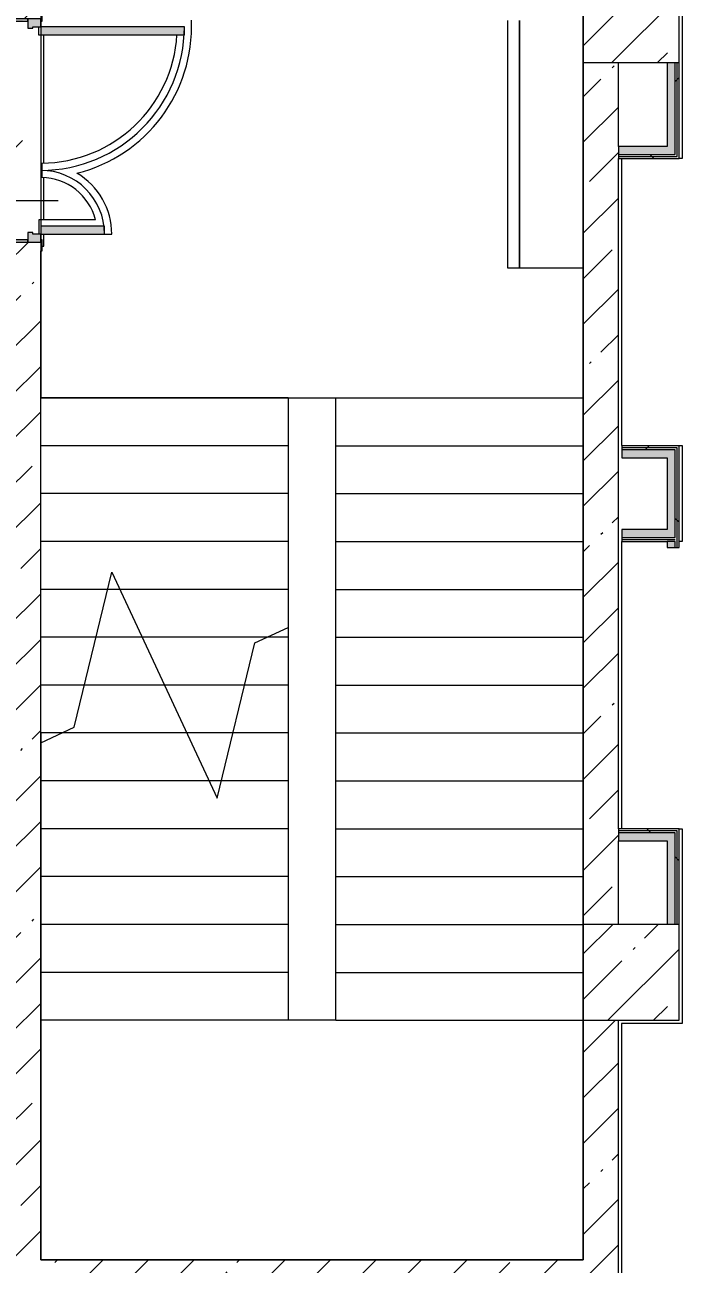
# Model space of a CAD drawing. Header units: millimetres. Extents: x -4005 to 195566, y -8553 to 29000.
# Drawn here: x 99353 to 103473, y 15172 to 22937 of the extents above; entities that cross this region are included whole.
import ezdxf

# ---------------------------------------------------------------- set-up
doc = ezdxf.new("R2010")
doc.units = ezdxf.units.MM
for name, color, linetype, lineweight in [('A-ANNO-DIMS', 7, 'Continuous', 9), ('A-ANNO-DIMS-500', 7, 'Continuous', 9), ('A-WALL', 7, 'Continuous', 9), ('A-WALL-2', 7, 'Continuous', 5), ('I-WALL-6', 7, 'Continuous', 5), ('S-COLS-3', 7, 'Continuous', 5), ('S-STRS-4', 7, 'Continuous', 5), ('S-STRS-MBND-3', 7, 'Continuous', 5)]:
    doc.layers.add(name, color=color, linetype=linetype, lineweight=lineweight)
for name, color, linetype, lineweight, true_color in [('A-DOOR-2', 7, 'Continuous', 5, 0xaaaaaa), ('A-DOOR-3', 7, 'Continuous', 5, 0xe2e2e2), ('A-DOOR-FRAM-2', 7, 'Continuous', 5, 0xe2e2e2), ('A-DOOR-FRAM-3', 7, 'Continuous', 5, 0xaaaaaa), ('A-FLOR-2', 7, 'Continuous', 5, 0xaaaaaa), ('I-WALL-4', 7, 'Continuous', 5, 0xe7e7e7)]:
    doc.layers.add(name, color=color, linetype=linetype, lineweight=lineweight, true_color=true_color)
doc.styles.add('ISOCPEUR_4', font='isocpeur.ttf', dxfattribs={"width": 0.9, "height": 1000})
doc.dimstyles.new('ISO-2_0_0_9К_Средний_округл2_2', dxfattribs={"dimscale": 304.8, "dimtxt": 995.981176, "dimasz": 2.46063, "dimexe": 1.968504, "dimexo": 0, "dimgap": 0, "dimtad": 1, "dimdec": 0, "dimrnd": 10, "dimzin": 0, "dimdsep": 46, "dimtxsty": 'ISOCPEUR_4', "dimblk1": 'OBLIQUE', "dimblk2": 'OBLIQUE', "dimsah": 1, "dimcen": 0.09, "dimdle": 1.968504, "dimazin": 0, "dimtfac": 1, "dimtdec": 4, "dimtix": 1, "dimtmove": 0, "dimatfit": 3, "dimfxl": 1, "dimtvp": 1, "dimtolj": 1, "dimtzin": 0, "dimarcsym": 2})
pattern_1 = [(45, (60693.44, 0), (-285.123, 285.123), []), (45, (60978.57, 0), (-285.123, 285.123), [504.031, -100.806, 16.764, -84.042])]
pattern_2 = [(45, (60693.44, 0), (-530.33, 530.33), []), (135, (60693.44, 0), (-530.33, -530.33), [])]

# ---------------------------------------------------------------- blocks, each defined once
blk = doc.blocks.new('BSC_Колонна _Прямоугольная - 600х600-V142-1_4_1_птичка')
at = {"layer": 'S-COLS-3'}
h = blk.add_hatch(dxfattribs=at)
h.set_pattern_fill('FP_195', color=256, style=0, pattern_type=2)
h.set_pattern_definition([(45, (-42460, -17000), (-285.123, 285.123), []), (45, (-42174.88, -17000), (-285.123, 285.123), [504.031, -100.806, 16.764, -84.042])])
h.paths.add_polyline_path([(-300, -300), (300, -300), (300, 300), (-300, 300), (-300, 265.7)])
for p, q in [((300, 300), (-300, 300)), ((-300, 300), (-300, -300)), ((300, -300), (300, 300)), ((-300, -300), (300, -300))]:
    blk.add_line(p, q, dxfattribs=at)
blk = doc.blocks.new('BSC_Колонна _Прямоугольная - 600х600-V143-1_4_1_птичка')
at = {"layer": 'S-COLS-3'}
h = blk.add_hatch(dxfattribs=at)
h.set_pattern_fill('FP_196', color=256, style=0, pattern_type=2)
h.set_pattern_definition([(45, (-42460, -23000), (-285.123, 285.123), []), (45, (-42174.88, -23000), (-285.123, 285.123), [504.031, -100.806, 16.764, -84.042])])
h.paths.add_polyline_path([(-300, -300), (300, -300), (300, 300), (-300, 300), (-300, -25)])
for p, q in [((300, 300), (-300, 300)), ((-300, 300), (-300, -300)), ((300, -300), (300, 300)), ((-300, -300), (300, -300))]:
    blk.add_line(p, q, dxfattribs=at)
blk = doc.blocks.new('110_Дверь_СКБ_2Ст - Д-1 Лестничная клетка EIS60-V182-1_4_1_птичка')
at = {"layer": 'A-DOOR-3'}
for points in [[(-587.5, 267.5), (-587.5, 1010), (-637.5, 1010), (-637.5, 110), (-587.5, 110)], [(662.5, 267.5), (662.5, 510), (612.5, 510), (612.5, 110), (662.5, 110)], [(712.5, -110), (712.5, 30), (697.5, 30), (697.5, -110)]]:
    blk.add_hatch(color=256, dxfattribs=at).paths.add_polyline_path(points)
h = blk.add_hatch(color=256, dxfattribs=at)
h.paths.add_polyline_path([(712.5, 98.9), (712.5, 110), (662.5, 110), (662.5, 60), (652.5, 60), (652.5, 30), (712.5, 30)])
h.paths.add_polyline_path([(-627.5, 50), (-627.5, 60), (-637.5, 60), (-637.5, 110), (-687.5, 110), (-687.5, 30), (-627.5, 30)])
at = {"layer": 'A-DOOR-FRAM-2'}
for points in [[(-672.5, 118), (-742.5, 118), (-742.5, 110), (-672.5, 110)], [(767.5, 118), (697.5, 118), (697.5, 110), (767.5, 110)], [(-672.5, -110), (-677.5, 30), (-687.5, 30), (-687.5, -110), (-677.5, -110)], [(-672.5, -110), (-742.5, -110), (-742.5, -118), (-672.5, -118)], [(767.5, -110), (697.5, -110), (697.5, -118), (767.5, -118)]]:
    blk.add_hatch(color=256, dxfattribs=at).paths.add_polyline_path(points)
at = {"layer": 'A-DOOR-2'}
for p, q in [((-637.5, 1010), (-637.5, 110)), ((-587.5, 1010), (-637.5, 1010)), ((-587.5, 110), (-587.5, 1010)), ((662.5, 510), (612.5, 510)), ((612.5, 510), (612.5, 110)), ((662.5, 110), (662.5, 510)), ((-637.5, 110), (-587.5, 110)), ((612.5, 110), (662.5, 110))]:
    blk.add_line(p, q, dxfattribs=at)
for centre, radius, start, end in [((-637.5, 110), 900, 0, 90), ((662.5, 110), 400, 90, 180)]:
    blk.add_arc(centre, radius, start, end, dxfattribs=at)
at = {"layer": 'A-DOOR-FRAM-3'}
for p, q in [((-672.5, 118), (-742.5, 118)), ((-742.5, 118), (-742.5, 110)), ((-742.5, 110), (-672.5, 110)), ((-637.5, 110), (-687.5, 110)), ((-687.5, 110), (-687.5, 30)), ((-672.5, 110), (-672.5, 118)), ((-637.5, 60), (-637.5, 110)), ((662.5, 110), (662.5, 60)), ((712.5, 110), (662.5, 110)), ((767.5, 118), (697.5, 118)), ((697.5, 118), (697.5, 110)), ((697.5, 110), (767.5, 110)), ((712.5, 30), (712.5, 110)), ((767.5, 110), (767.5, 118)), ((-687.5, 30), (-627.5, 30)), ((-672.5, 30), (-687.5, 30)), ((-687.5, 30), (-687.5, -110)), ((-672.5, -110), (-672.5, 30)), ((-627.5, 60), (-637.5, 60)), ((-627.5, 30), (-627.5, 60)), ((662.5, 60), (652.5, 60)), ((652.5, 60), (652.5, 30)), ((652.5, 30), (712.5, 30)), ((712.5, 30), (697.5, 30)), ((697.5, 30), (697.5, -110)), ((712.5, -110), (712.5, 30)), ((-672.5, -110), (-742.5, -110)), ((-742.5, -110), (-742.5, -118)), ((-742.5, -118), (-672.5, -118)), ((-687.5, -110), (-672.5, -110)), ((-672.5, -118), (-672.5, -110)), ((697.5, -110), (712.5, -110)), ((767.5, -110), (697.5, -110)), ((697.5, -110), (697.5, -118)), ((697.5, -118), (767.5, -118)), ((767.5, -118), (767.5, -110))]:
    blk.add_line(p, q, dxfattribs=at)
blk = doc.blocks.new('Зашивка приборов отопления6 - Зашивка приборов отопления-33276534-1_4_1_птичка')
at = {"layer": 'A-WALL-2'}
for p, q in [((75235, 535), (73684.6, 535)), ((73684.6, 535), (73684.6, 460)), ((73684.6, 460), (73684.6, 60)), ((73684.6, 460), (75235, 460)), ((75235, 460), (73685, 460)), ((73685, 460), (73685, 60))]:
    blk.add_line(p, q, dxfattribs=at)
blk = doc.blocks.new('DIMBLOCK95-1_4_1_птичка')
at = {"layer": 'A-ANNO-DIMS-500'}
for p, q in [((94903.4, 22366.8), (94903.4, 21236.4)), ((94903.4, 21836.4), (94903.4, 22366.8)), ((98963.4, 22366.8), (98963.4, 21236.4)), ((98963.4, 21836.4), (98963.4, 22366.8)), ((94303.4, 21836.4), (99563.4, 21836.4))]:
    blk.add_line(p, q, dxfattribs=at)
at = {"layer": 'A-ANNO-DIMS-500', "lineweight": 20}
for p, q in [((94903.4, 21836.4), (95278.4, 22211.4)), ((98963.4, 21836.4), (99338.4, 22211.4)), ((94903.4, 21836.4), (94528.4, 21461.4)), ((98963.4, 21836.4), (98588.4, 21461.4))]:
    blk.add_line(p, q, dxfattribs=at)
at = {"layer": 'A-ANNO-DIMS-500', "color": 0, "insert": (95621.4, 23142.9), "char_height": 1000, "width": 3148.833, "attachment_point": 1, "line_spacing_factor": 1.149209, "style": 'ISOCPEUR_4'}
blk.add_mtext('4060', dxfattribs=at)
blk = doc.blocks.new('_Oblique')
at = {"color": 0, "linetype": 'ByBlock', "lineweight": -2}
blk.add_line((-0.5, -0.5), (0.5, 0.5), dxfattribs=at)

msp = doc.modelspace()

# ---------------------------------------------------------------- hatches: boundary and pattern name
at = {"layer": 'I-WALL-4'}
for points in [[(103428.4, 22125), (103428.4, 22700), (103378.4, 22700), (103378.4, 22125)], [(103093.4, 22125), (103378.4, 22125), (103378.4, 22175), (103073.4, 22175), (103073.4, 22125)], [(103094.4, 20225), (103378.4, 20225), (103378.4, 20275), (103094.4, 20275)], [(103378.4, 19725), (103378.4, 19775), (103094.4, 19775), (103094.4, 19725)], [(103073.4, 17825), (103378.4, 17825), (103378.4, 17875), (103073.4, 17875)], [(103428.4, 17300), (103428.4, 17875), (103378.4, 17875), (103378.4, 17300)]]:
    msp.add_hatch(color=256, dxfattribs=at).paths.add_polyline_path(points)
h = msp.add_hatch(color=256, dxfattribs=at)
h.paths.add_polyline_path([(103378.4, 19662.5), (103428.4, 19662.5), (103428.4, 19700), (103378.4, 19700)])
h.paths.add_polyline_path([(103428.4, 19725), (103428.4, 20275), (103378.4, 20275), (103378.4, 19725), (103419.1, 19725)])
at = {"layer": 'I-WALL-6'}
h = msp.add_hatch(dxfattribs=at)
h.set_pattern_fill('FP_153', color=256, style=0, pattern_type=2)
h.set_pattern_definition(pattern_1)
h.paths.add_polyline_path([(99233.4, 10450), (99453.4, 10450), (99451.4, 12125), (99233.4, 12125), (99233.4, 10680)])
h.paths.add_polyline_path([(99453.4, 13525), (99453.4, 21575.3), (99233.4, 21575.3), (99233.4, 13525)])
h.paths.add_polyline_path([(99453.4, 22975.3), (99453.4, 23420.3), (99233.4, 23420.3), (99233.4, 22975.3), (99403.4, 22975.3)])
h = msp.add_hatch(dxfattribs=at)
h.set_pattern_fill('FP_153', color=256, style=0, pattern_type=2)
h.set_pattern_definition(pattern_1)
h.paths.add_polyline_path([(102853.4, 17300), (103073.4, 17300), (103073.4, 22700), (102853.4, 22700), (102853.4, 17900)])
h = msp.add_hatch(dxfattribs=at)
h.set_pattern_fill('FP_250', color=256, style=0, pattern_type=2)
h.set_pattern_definition(pattern_2)
h.paths.add_polyline_path([(103440.9, 22112.5), (103440.9, 22700), (103428.4, 22700), (103428.4, 22112.5)])
h = msp.add_hatch(dxfattribs=at)
h.set_pattern_fill('FP_250', color=256, style=0, pattern_type=2)
h.set_pattern_definition(pattern_2)
h.paths.add_polyline_path([(103453.4, 22100), (103453.4, 22700), (103440.9, 22700), (103440.9, 22100)])
h = msp.add_hatch(dxfattribs=at)
h.set_pattern_fill('FP_250', color=256, style=0, pattern_type=2)
h.set_pattern_definition(pattern_2)
h.paths.add_polyline_path([(103428.2, 22112.5), (103428.4, 22112.5), (103428.4, 22125), (103073.4, 22125), (103073.4, 22112.5), (103378.4, 22112.5)])
h = msp.add_hatch(dxfattribs=at)
h.set_pattern_fill('FP_250', color=256, style=0, pattern_type=2)
h.set_pattern_definition(pattern_2)
h.paths.add_polyline_path([(103093.4, 22100), (103440.9, 22100), (103440.9, 22112.5), (103073.4, 22112.5), (103073.4, 22100)])
h = msp.add_hatch(dxfattribs=at)
h.set_pattern_fill('FP_250', color=256, style=0, pattern_type=2)
h.set_pattern_definition(pattern_2)
h.paths.add_polyline_path([(103440.9, 20287.5), (103440.7, 20300), (103094.4, 20300), (103094.4, 20287.5), (103428.4, 20287.5)])
h = msp.add_hatch(dxfattribs=at)
h.set_pattern_fill('FP_250', color=256, style=0, pattern_type=2)
h.set_pattern_definition(pattern_2)
h.paths.add_polyline_path([(103428.4, 20275), (103428.4, 20287.5), (103094.4, 20287.5), (103094.4, 20275), (103417.3, 20275)])
h = msp.add_hatch(dxfattribs=at)
h.set_pattern_fill('FP_250', color=256, style=0, pattern_type=2)
h.set_pattern_definition(pattern_2)
h.paths.add_polyline_path([(103440.9, 19662.5), (103440.9, 20287.5), (103428.4, 20287.5), (103428.4, 19662.5)])
h = msp.add_hatch(dxfattribs=at)
h.set_pattern_fill('FP_250', color=256, style=0, pattern_type=2)
h.set_pattern_definition(pattern_2)
h.paths.add_polyline_path([(103453.4, 19662.5), (103453.4, 20300), (103440.9, 20300), (103440.9, 19662.5)])
h = msp.add_hatch(dxfattribs=at)
h.set_pattern_fill('FP_250', color=256, style=0, pattern_type=2)
h.set_pattern_definition(pattern_2)
h.paths.add_polyline_path([(103073.4, 17887.5), (103440.9, 17887.5), (103440.7, 17900), (103073.4, 17900)])
h = msp.add_hatch(dxfattribs=at)
h.set_pattern_fill('FP_250', color=256, style=0, pattern_type=2)
h.set_pattern_definition(pattern_2)
h.paths.add_polyline_path([(103073.4, 17875), (103428.4, 17875), (103428.2, 17887.5), (103073.4, 17887.5)])
h = msp.add_hatch(dxfattribs=at)
h.set_pattern_fill('FP_250', color=256, style=0, pattern_type=2)
h.set_pattern_definition(pattern_2)
h.paths.add_polyline_path([(103428.4, 17300), (103440.9, 17300), (103440.9, 17887.5), (103428.4, 17887.5), (103428.4, 17825)])
h = msp.add_hatch(dxfattribs=at)
h.set_pattern_fill('FP_250', color=256, style=0, pattern_type=2)
h.set_pattern_definition(pattern_2)
h.paths.add_polyline_path([(103440.9, 17300), (103453.4, 17300), (103453.4, 17900), (103440.9, 17900), (103440.9, 17825)])
h = msp.add_hatch(dxfattribs=at)
h.set_pattern_fill('FP_153', color=256, style=0, pattern_type=2)
h.set_pattern_definition(pattern_1)
h.paths.add_polyline_path([(103073.4, 15200), (103073.4, 16700), (102853.4, 16700), (102853.4, 15200)])
h = msp.add_hatch(dxfattribs=at)
h.set_pattern_fill('FP_153', color=256, style=0, pattern_type=2)
h.set_pattern_definition(pattern_1)
h.paths.add_polyline_path([(99453.4, 14980), (103073.4, 14980), (103073.4, 15200), (99453.4, 15200)])

# ---------------------------------------------------------------- linework, layer by layer
at = {"layer": 'A-FLOR-2'}
for p, q in [((103473.4, 23320), (103473.4, 22100)), ((99439.3, 22925.3), (99439.3, 22875.3)), ((99439.3, 22875.3), (99453.4, 22875.3)), ((99453.4, 22875.3), (99453.4, 21715.3)), ((99473.4, 22071.2), (99473.4, 22875.3)), ((99459.3, 22070.3), (99459.3, 21980.2)), ((103093.4, 22100), (103093.4, 20300.5)), ((103473.4, 22100), (103453.4, 22100)), ((99473.4, 21715.3), (99473.4, 21978.7)), ((99796.8, 21715.3), (99442.3, 21715.3)), ((99442.3, 21715.3), (99442.3, 21625.3)), ((99473.4, 21550.3), (99473.4, 21625.3)), ((99853.4, 21625.3), (99898.4, 21625.3)), ((99461.4, 21550.3), (99473.4, 21550.3)), ((103093.4, 20300.5), (103473.4, 20300.5)), ((103473.4, 20300.5), (103473.4, 19700.5)), ((103093.4, 19700.5), (103093.4, 17900)), ((103473.4, 19700.5), (103452.7, 19700.5)), ((103453.4, 17900), (103473.4, 17900)), ((103473.4, 17900), (103473.4, 16680)), ((103473.4, 16680), (103093.4, 16680)), ((103093.4, 16680), (103093.4, 15102.5))]:
    msp.add_line(p, q, dxfattribs=at)
for centre, radius, start, end in [((99453.4, 22925.3), 945, 283.90489, 2.42594), ((99453.4, 22925.3), 855, 270.39464, 356.64746), ((99453.4, 21625.3), 355, 14.68597, 89.0495), ((99453.4, 21625.3), 445, 0, 59.31464)]:
    msp.add_arc(centre, radius, start, end, dxfattribs=at)
at = {"layer": 'A-WALL'}
for p, q in [((103428.4, 22125), (103428.4, 22700)), ((103440.9, 22112.5), (103440.9, 22700)), ((103073.4, 22175), (103073.4, 22100)), ((103073.4, 22125), (103428.4, 22125)), ((103073.4, 22112.5), (103440.9, 22112.5)), ((103440.9, 20287.5), (103094.4, 20287.5)), ((103428.4, 20275), (103094.4, 20275)), ((103428.4, 19725), (103428.4, 20275)), ((103440.9, 19662.5), (103440.9, 20287.5)), ((103094.4, 19725), (103428.4, 19725)), ((103094.4, 19712.5), (103428.4, 19712.5)), ((103428.4, 19700), (103378.4, 19700)), ((103428.4, 19662.5), (103428.4, 19700)), ((103073.4, 17900), (103073.4, 17825)), ((103440.9, 17887.5), (103073.4, 17887.5)), ((103428.4, 17875), (103073.4, 17875)), ((103428.4, 17300), (103428.4, 17875)), ((103440.9, 17300), (103440.9, 17887.5))]:
    msp.add_line(p, q, dxfattribs=at)
at = {"layer": 'I-WALL-6'}
for p, q in [((102853.4, 22700), (102853.4, 17300)), ((103073.4, 22175), (103073.4, 22700)), ((103378.4, 22700), (103378.4, 22175)), ((103453.4, 22100), (103453.4, 22700)), ((103378.4, 22175), (103073.4, 22175)), ((103073.4, 17900), (103073.4, 22100)), ((103073.4, 22100), (103453.4, 22100)), ((99453.4, 15200), (99453.4, 21520.3)), ((103453.4, 20300), (103094.4, 20300)), ((103094.4, 20300), (103094.4, 20225)), ((103453.4, 19662.5), (103453.4, 20300)), ((103094.4, 20225), (103378.4, 20225)), ((103378.4, 20225), (103378.4, 19775)), ((103378.4, 19775), (103094.4, 19775)), ((103094.4, 19775), (103094.4, 19700)), ((103094.4, 19700), (103378.4, 19700)), ((103378.4, 19700), (103378.4, 19662.5)), ((103378.4, 19662.5), (103453.4, 19662.5)), ((103453.4, 17900), (103073.4, 17900)), ((103453.4, 17300), (103453.4, 17900)), ((103073.4, 17300), (103073.4, 17825)), ((103073.4, 17825), (103378.4, 17825)), ((103378.4, 17825), (103378.4, 17300)), ((102853.4, 16700), (102853.4, 15200)), ((103073.4, 12300), (103073.4, 16700)), ((102853.4, 15200), (99453.4, 15200))]:
    msp.add_line(p, q, dxfattribs=at)
at = {"layer": 'S-STRS-4'}
for p, q in [((101003.4, 20600), (99453.4, 20600)), ((101003.4, 20600), (99453.4, 20600)), ((101003.4, 20600), (101003.4, 20300)), ((101003.4, 20300), (99453.4, 20300)), ((101003.4, 20300), (99453.4, 20300)), ((101003.4, 20300), (101003.4, 20000)), ((101003.4, 20000), (99453.4, 20000)), ((101003.4, 20000), (99453.4, 20000)), ((101003.4, 20000), (101003.4, 19700)), ((101003.4, 19700), (99453.4, 19700)), ((101003.4, 19700), (99453.4, 19700)), ((101003.4, 19700), (101003.4, 19400)), ((99872, 19400), (99453.4, 19400)), ((99872, 19400), (99453.4, 19400)), ((101003.4, 19400), (99948.7, 19400)), ((101003.4, 19400), (99948.7, 19400)), ((101003.4, 19400), (101003.4, 19161.4)), ((99799.1, 19100), (99453.4, 19100)), ((99799.1, 19100), (99453.4, 19100)), ((100871.8, 19100), (100088.6, 19100)), ((100871.8, 19100), (100088.6, 19100)), ((99726.2, 18800), (99453.4, 18800)), ((99726.2, 18800), (99453.4, 18800)), ((100730.7, 18800), (100228.4, 18800)), ((100730.7, 18800), (100228.4, 18800)), ((99453.4, 18500), (99453.4, 18438.6)), ((99585.1, 18500), (99453.4, 18500)), ((99585.1, 18500), (99453.4, 18500)), ((100657.8, 18500), (100368.3, 18500)), ((100657.8, 18500), (100368.3, 18500)), ((100584.9, 18200), (100508.2, 18200)), ((100584.9, 18200), (100508.2, 18200))]:
    msp.add_line(p, q, dxfattribs=at)
at = {"layer": 'S-STRS-MBND-3'}
for p, q in [((99453.4, 23400), (99453.4, 20600)), ((102853.4, 20600), (102853.4, 23400)), ((99453.4, 20600), (101303.4, 20600)), ((101303.4, 20600), (102853.4, 20600)), ((101303.4, 16700), (101303.4, 20600)), ((101303.4, 20600), (102853.4, 20600)), ((102853.4, 16700), (102853.4, 20600)), ((101303.4, 20300), (102853.4, 20300)), ((101303.4, 20300), (102853.4, 20300)), ((101303.4, 20000), (102853.4, 20000)), ((101303.4, 20000), (102853.4, 20000)), ((101303.4, 19700), (102853.4, 19700)), ((101303.4, 19700), (102853.4, 19700)), ((99662, 18535.9), (99898.3, 19508.1)), ((99898.3, 19508.1), (100558.6, 18091.9)), ((99948.7, 19400), (99872, 19400)), ((99948.7, 19400), (99872, 19400)), ((101303.4, 19400), (102853.4, 19400)), ((101303.4, 19400), (102853.4, 19400)), ((100794.9, 19064.1), (101003.4, 19161.4)), ((101003.4, 19161.4), (101003.4, 16700)), ((100088.6, 19100), (99799.1, 19100)), ((100088.6, 19100), (99799.1, 19100)), ((100558.6, 18091.9), (100794.9, 19064.1)), ((101003.4, 19100), (100871.8, 19100)), ((101003.4, 19100), (100871.8, 19100)), ((101303.4, 19100), (102853.4, 19100)), ((101303.4, 19100), (102853.4, 19100)), ((100228.4, 18800), (99726.2, 18800)), ((100228.4, 18800), (99726.2, 18800)), ((101003.4, 18800), (100730.7, 18800)), ((101003.4, 18800), (100730.7, 18800)), ((101303.4, 18800), (102853.4, 18800)), ((101303.4, 18800), (102853.4, 18800)), ((99453.4, 18438.6), (99662, 18535.9)), ((100368.3, 18500), (99585.1, 18500)), ((100368.3, 18500), (99585.1, 18500)), ((101003.4, 18500), (100657.8, 18500)), ((101003.4, 18500), (100657.8, 18500)), ((101303.4, 18500), (102853.4, 18500)), ((101303.4, 18500), (102853.4, 18500)), ((99453.4, 18438.6), (99453.4, 16700)), ((100508.2, 18200), (99453.4, 18200)), ((100508.2, 18200), (99453.4, 18200)), ((101003.4, 18200), (100584.9, 18200)), ((101003.4, 18200), (100584.9, 18200)), ((101303.4, 18200), (102853.4, 18200)), ((101303.4, 18200), (102853.4, 18200)), ((101003.4, 17900), (99453.4, 17900)), ((101003.4, 17900), (99453.4, 17900)), ((101303.4, 17900), (102853.4, 17900)), ((101303.4, 17900), (102853.4, 17900)), ((101003.4, 17600), (99453.4, 17600)), ((101003.4, 17600), (99453.4, 17600)), ((101303.4, 17600), (102853.4, 17600)), ((101303.4, 17600), (102853.4, 17600)), ((101003.4, 17300), (99453.4, 17300)), ((101003.4, 17300), (99453.4, 17300)), ((101303.4, 17300), (102853.4, 17300)), ((101303.4, 17300), (102853.4, 17300)), ((101003.4, 17000), (99453.4, 17000)), ((101003.4, 17000), (99453.4, 17000)), ((101303.4, 17000), (102853.4, 17000)), ((101303.4, 17000), (102853.4, 17000)), ((99453.4, 16700), (99453.4, 15200)), ((101003.4, 16700), (99453.4, 16700)), ((101003.4, 16700), (99453.4, 16700)), ((101303.4, 16700), (101003.4, 16700)), ((101303.4, 16700), (102853.4, 16700)), ((101303.4, 16700), (102853.4, 16700)), ((102853.4, 15200), (102853.4, 16700)), ((99453.4, 15200), (102853.4, 15200))]:
    msp.add_line(p, q, dxfattribs=at)

# ---------------------------------------------------------------- block references
at = {"layer": 'A-DOOR-2', "rotation": 269.9999999999999}
msp.add_blockref('110_Дверь_СКБ_2Ст - Д-1 Лестничная клетка EIS60-V182-1_4_1_птичка', (99343.4, 22287.8), dxfattribs=at)
at = {"layer": 'A-WALL-2', "rotation": 89.9999999999998}
msp.add_blockref('Зашивка приборов отопления6 - Зашивка приборов отопления-33276534-1_4_1_птичка', (102913.4, -52270), dxfattribs=at)
at = {"layer": 'S-COLS-3'}
for name, p in [('BSC_Колонна _Прямоугольная - 600х600-V143-1_4_1_птичка', (103153.4, 23000)), ('BSC_Колонна _Прямоугольная - 600х600-V142-1_4_1_птичка', (103153.4, 17000))]:
    msp.add_blockref(name, p, dxfattribs=at)

# ---------------------------------------------------------------- dimensions: what is measured, and where the dimension line sits
at = {"layer": 'A-ANNO-DIMS'}
dim = msp.add_linear_dim(base=(98963.4, 21836.4), p1=(94903.4, 22366.8), p2=(98963.4, 22366.8), dimstyle='ISO-2_0_0_9К_Средний_округл2_2', override={"dimpost": '<>', "dimfxl": 4060}, dxfattribs=at)
dim.commit()
dim.dimension.update_dxf_attribs({"geometry": 'DIMBLOCK95-1_4_1_птичка', "text_midpoint": (96933.4, 22336.4)})

doc.saveas('drawing.dxf')
